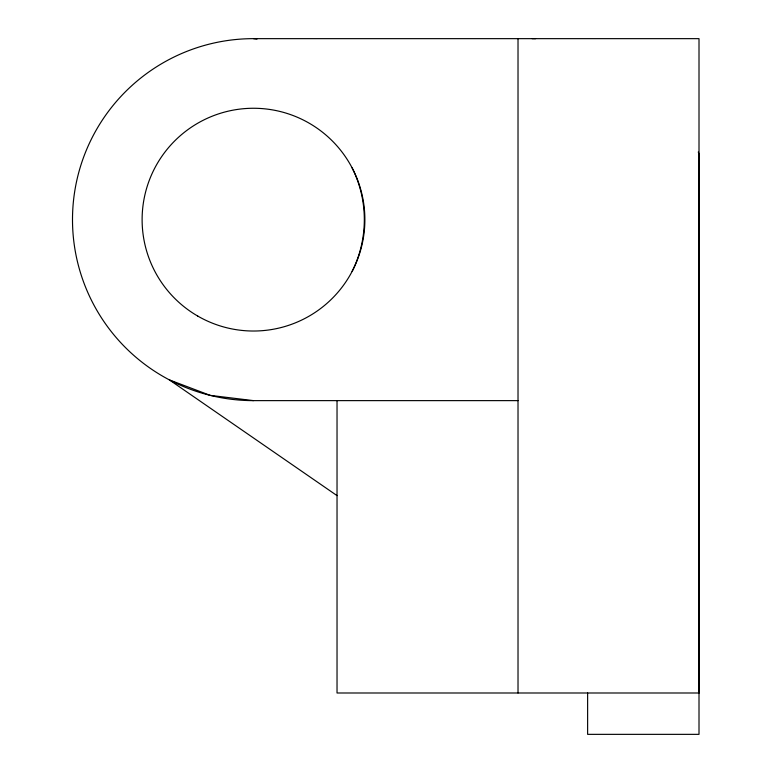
<?xml version="1.0" encoding="UTF-8"?>
<svg xmlns="http://www.w3.org/2000/svg" width="773" height="773" viewBox="0 0 773 773"><rect width="100%" height="100%" fill="white"/><g stroke="black" fill="none" stroke-linecap="round" stroke-linejoin="round"><path stroke-width="1.16" d="M352.111 271.4C368.392 239.128 368.392 200.149 352.111 167.876M518.016 400.627L253.496 400.627A180.988 180.988 0 0 1 72.498 219.638A180.988 180.988 0 0 1 253.496 38.65L699.005 38.65L699.005 734.35L587.625 734.35L587.625 692.995M699.005 692.995L337.028 692.995L337.028 400.627M253.496 38.65L257.003 39.075M253.496 400.627L210.179 395.37L169.384 379.901L337.028 495.619M698.27 152.049L699.179 154.223L698.831 692.995M518.016 38.65L518.016 692.995M532.046 38.65A180.988 180.988 0 0 1 535.573 38.689M197.801 316.099A111.38 111.38 0 0 0 364.875 219.638A111.38 111.38 0 0 0 197.801 123.187A111.38 111.38 0 0 0 197.801 316.099"/></g></svg>
